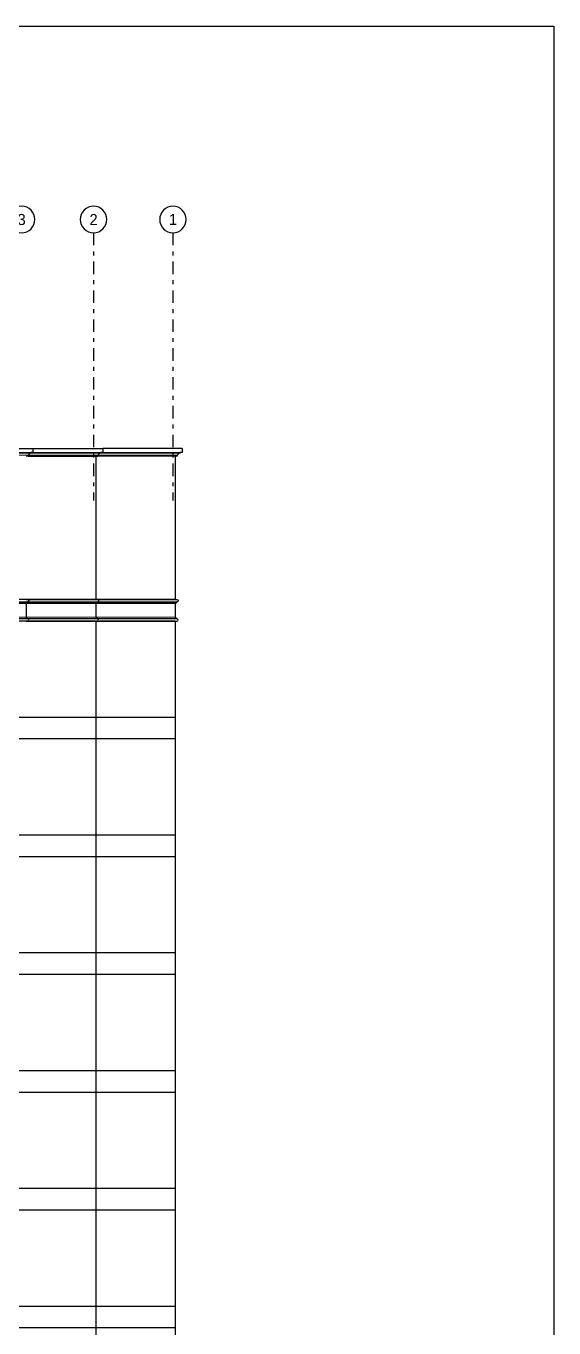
# Model space of a CAD drawing. Extents: x 185 to 567, y -69 to 170.
# Drawn here: x 505.12 to 518.55, y -33.64 to -0.48 of the extents above; entities that cross this region are included whole.
import ezdxf
from ezdxf.enums import TextEntityAlignment as Align

# ---------------------------------------------------------------- set-up
doc = ezdxf.new("R2010")
doc.units = 0
doc.header["$LTSCALE"] = 0.25
doc.header["$MEASUREMENT"] = 0
doc.linetypes.add('B4-PLANS$0$DASHDOT', pattern=[25.4, 12.7, -6.35, 0, -6.35])
doc.layers.get('0').update_dxf_attribs({"linetype": 'CONTINUOUS'})
for name, color, linetype in [('A-AX', 1, 'B4-PLANS$0$DASHDOT'), ('A-AXM', 4, 'CONTINUOUS'), ('A-ELV 1', 11, 'CONTINUOUS'), ('A-ELV 2', 21, 'CONTINUOUS'), ('A-ELV 4', 41, 'CONTINUOUS'), ('A-groves', 8, 'CONTINUOUS'), ('A-IDM', 221, 'CONTINUOUS')]:
    doc.layers.add(name, color=color, linetype=linetype)
doc.layers.add('A-KORNISH', color=8, linetype='CONTINUOUS', lineweight=9)
doc.styles.add('ROMANS', font='romans.shx')
doc.styles.add('XA', font='XARAB.SHX')

# ---------------------------------------------------------------- blocks, each defined once
blk = doc.blocks.new('htft')
blk.add_lwpolyline([(0, 0), (-0.04, 0, 1), (-0.04, -0.06), (-0.04, -0.07, -0.414214), (-0.01, -0.1), (0, -0.1)], format="xyb")
blk = doc.blocks.new('ACRU1')
at = {"color": 2}
blk.add_circle((0, 0), 600, dxfattribs=at)
at = {"style": 'ROMANS'}
blk.add_attdef('A', text='', height=450, dxfattribs=at).set_placement((0, 0), align=Align.MIDDLE)

msp = doc.modelspace()

# ---------------------------------------------------------------- linework, layer by layer
at = {"layer": 'A-AX', "ltscale": 0.1}
for p, q in [((506.84, -5.744, 0), (506.84, -12.564, 0)), ((508.86, -5.744, 0), (508.86, -12.564, 0))]:
    msp.add_line(p, q, dxfattribs=at)
at = {"layer": 'A-ELV 1'}
for p, q in [((509.095, -11.236, 0), (507.075, -11.236, 0)), ((508.92, -11.436, 0), (506.95, -11.436, 0)), ((508.92, -11.436, 0), (508.92, -15.086, 0)), ((506.94, -15.086, 0), (508.96, -15.086, 0)), ((508.92, -15.186, 0), (508.92, -15.536, 0)), ((506.94, -15.636, 0), (508.92, -15.636, 0)), ((508.92, -15.636, 0), (508.92, -42.086, 0))]:
    msp.add_line(p, q, dxfattribs=at)
at = {"layer": 'A-ELV 1', "elevation": 0}
msp.add_lwpolyline([(509.095, -11.236), (509.095, -11.336), (509.045, -11.336), (509.045, -11.361), (509.02, -11.361), (508.97, -11.411), (508.97, -11.436), (508.92, -11.436)], dxfattribs=at)
at = {"layer": 'A-ELV 2'}
for p, q in [((505.298, -11.236, 0), (507.075, -11.236, 0)), ((505.173, -11.436, 0), (506.95, -11.436, 0)), ((506.9, -11.436, 0), (506.9, -15.086, 0)), ((505.163, -15.086, 0), (506.94, -15.086, 0)), ((506.9, -15.186, 0), (506.9, -15.536, 0)), ((505.163, -15.636, 0), (506.94, -15.636, 0)), ((506.9, -15.636, 0), (506.9, -42.086, 0))]:
    msp.add_line(p, q, dxfattribs=at)
at = {"layer": 'A-ELV 2', "elevation": 0}
msp.add_lwpolyline([(507.075, -11.236), (507.075, -11.336), (507.025, -11.336), (507.025, -11.361), (507, -11.361), (506.95, -11.411), (506.95, -11.436), (506.9, -11.436)], dxfattribs=at)
at = {"layer": 'A-ELV 4'}
for p, q in [((495.385, -11.236, 0), (505.298, -11.236, 0)), ((505.123, -15.186, 0), (505.123, -15.536, 0))]:
    msp.add_line(p, q, dxfattribs=at)
at = {"layer": 'A-ELV 4', "elevation": 0}
msp.add_lwpolyline([(505.298, -11.236), (505.298, -11.336), (505.248, -11.336), (505.248, -11.361), (505.223, -11.361), (505.173, -11.411), (505.173, -11.436), (505.123, -11.436)], dxfattribs=at)
at = {"layer": 'A-groves'}
for p, q in [((508.92, -15.086, 0), (481.52, -15.086, 0)), ((508.92, -15.636, 0), (481.52, -15.636, 0)), ((508.92, -18.086, 0), (481.52, -18.086, 0)), ((508.92, -18.636, 0), (481.52, -18.636, 0)), ((508.92, -21.086, 0), (481.52, -21.086, 0)), ((508.92, -21.636, 0), (481.52, -21.636, 0)), ((508.92, -24.086, 0), (481.52, -24.086, 0)), ((508.92, -24.636, 0), (481.52, -24.636, 0)), ((508.92, -27.086, 0), (481.52, -27.086, 0)), ((508.92, -27.636, 0), (481.52, -27.636, 0)), ((508.92, -30.086, 0), (481.52, -30.086, 0)), ((508.92, -30.636, 0), (481.52, -30.636, 0)), ((508.92, -33.086, 0), (481.52, -33.086, 0)), ((508.92, -33.636, 0), (481.52, -33.636, 0))]:
    msp.add_line(p, q, dxfattribs=at)
at = {"layer": 'A-IDM'}
msp.add_lwpolyline([(446.697, -0.479), (518.555, -0.479), (518.555, -62.153), (446.697, -62.153)], close=True, dxfattribs=at)
at = {"layer": 'A-KORNISH'}
for p, q in [((508.97, -11.411, 0), (495.26, -11.411, 0)), ((509.02, -11.361, 0), (495.335, -11.361, 0)), ((509.045, -11.336, 0), (495.385, -11.336, 0)), ((503.05, -15.186, 0), (508.92, -15.186, 0)), ((503.09, -15.146), (508.96, -15.146, 0)), ((503.09, -15.156), (508.96, -15.156, 0)), ((503.05, -15.536, 0), (508.93, -15.536, 0)), ((503.09, -15.566, 0), (508.96, -15.566, 0)), ((503.09, -15.576, 0), (508.96, -15.576, 0))]:
    msp.add_line(p, q, dxfattribs=at)

# ---------------------------------------------------------------- block references
at = {"layer": 'A-AXM'}
ref = msp.add_blockref('ACRU1', (505.01, -5.406, 0), dxfattribs=dict(at, xscale=-0.0005624999175779793, yscale=0.0005624997429549694, zscale=0.0005625000000080149, rotation=180))
ref.add_attrib('A', '3', dxfattribs={"layer": '0', "height": 0.281, "rotation": 0, "style": 'XA', "flags": 12}).set_placement((505.01, -5.406, 0), align=Align.MIDDLE)
ref = msp.add_blockref('ACRU1', (506.84, -5.406, 0), dxfattribs=dict(at, xscale=-0.0005624999175779793, yscale=0.0005624997429549694, zscale=0.0005625000000080149, rotation=180))
ref.add_attrib('A', '2', dxfattribs={"layer": '0', "height": 0.281, "rotation": 0, "style": 'XA', "flags": 12}).set_placement((506.84, -5.406, 0), align=Align.MIDDLE)
ref = msp.add_blockref('ACRU1', (508.86, -5.406, 0), dxfattribs=dict(at, xscale=-0.0005624999175779793, yscale=0.0005624997429549694, zscale=0.0005625000000080149, rotation=180))
ref.add_attrib('A', '1', dxfattribs={"layer": '0', "height": 0.281, "rotation": 0, "style": 'XA', "flags": 12}).set_placement((508.86, -5.406, 0), align=Align.MIDDLE)
at = {"layer": 'A-ELV 1', "xscale": -1}
msp.add_blockref('htft', (508.92, -15.086, 0), dxfattribs=at)
at = {"layer": 'A-ELV 1', "rotation": 180}
msp.add_blockref('htft', (508.92, -15.636, 0), dxfattribs=at)
at = {"layer": 'A-ELV 2', "xscale": -1}
msp.add_blockref('htft', (506.9, -15.086, 0), dxfattribs=at)
msp.add_blockref('htft', (506.9, -15.086, 0), dxfattribs=at)
at = {"layer": 'A-ELV 2', "rotation": 180}
msp.add_blockref('htft', (506.9, -15.636, 0), dxfattribs=at)
msp.add_blockref('htft', (506.9, -15.636, 0), dxfattribs=at)
at = {"layer": 'A-ELV 4', "xscale": -1}
msp.add_blockref('htft', (505.123, -15.086, 0), dxfattribs=at)
at = {"layer": 'A-ELV 4', "rotation": 180}
for p in [(505.123, -15.636), (505.123, -15.636, 0)]:
    msp.add_blockref('htft', p, dxfattribs=at)

doc.saveas('drawing.dxf')
